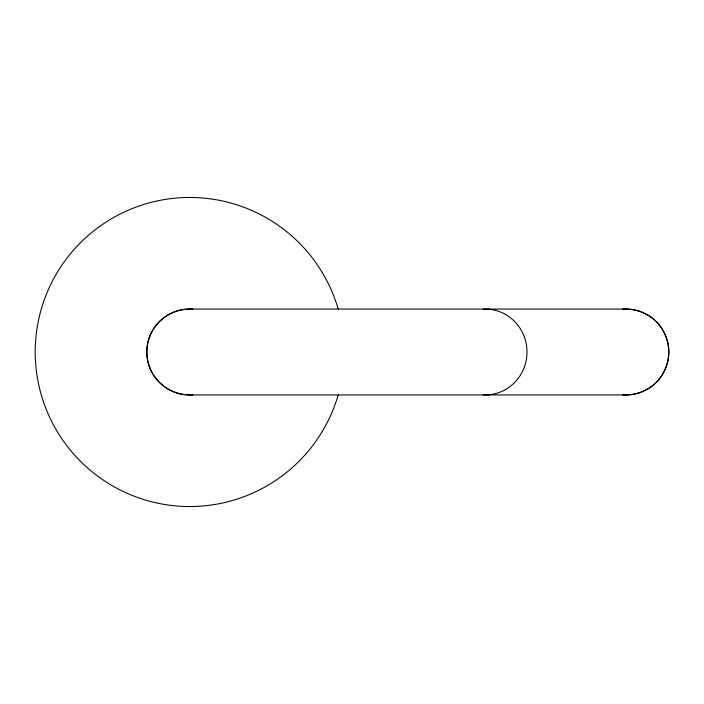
<?xml version="1.0" encoding="UTF-8"?>
<svg xmlns="http://www.w3.org/2000/svg" width="704" height="704" viewBox="0 0 704 704"><rect width="100%" height="100%" fill="white"/><g stroke="black" fill="none" stroke-linecap="round" stroke-linejoin="round"><path stroke-width="1.06" d="M189.737 309.074L625.874 309.074M189.737 394.926L625.874 394.926M338.131 395.129A154.537 154.537 0 0 1 100.214 477.963A154.537 154.537 0 0 1 100.214 226.037A154.537 154.537 0 0 1 338.131 308.871M483.111 309.135A42.926 41.712 -90 0 1 526.997 352A42.926 41.712 -90 0 1 483.111 394.865M668.8 352A42.926 42.926 0 0 0 622.82 309.179A43.402 43.102 -90 0 1 656.216 321.658A42.75 42.46 -90 0 1 656.234 382.36A43.402 43.102 -90 0 1 622.82 394.812A42.926 42.926 0 0 0 668.8 352M159.394 382.342A43.437 43.12 90 0 0 192.79 394.812A42.926 42.926 0 0 1 146.81 352A42.926 42.926 0 0 1 192.79 309.179A43.437 43.12 -90 0 0 159.394 321.658A42.742 42.425 -90 0 0 159.377 382.36"/></g></svg>
